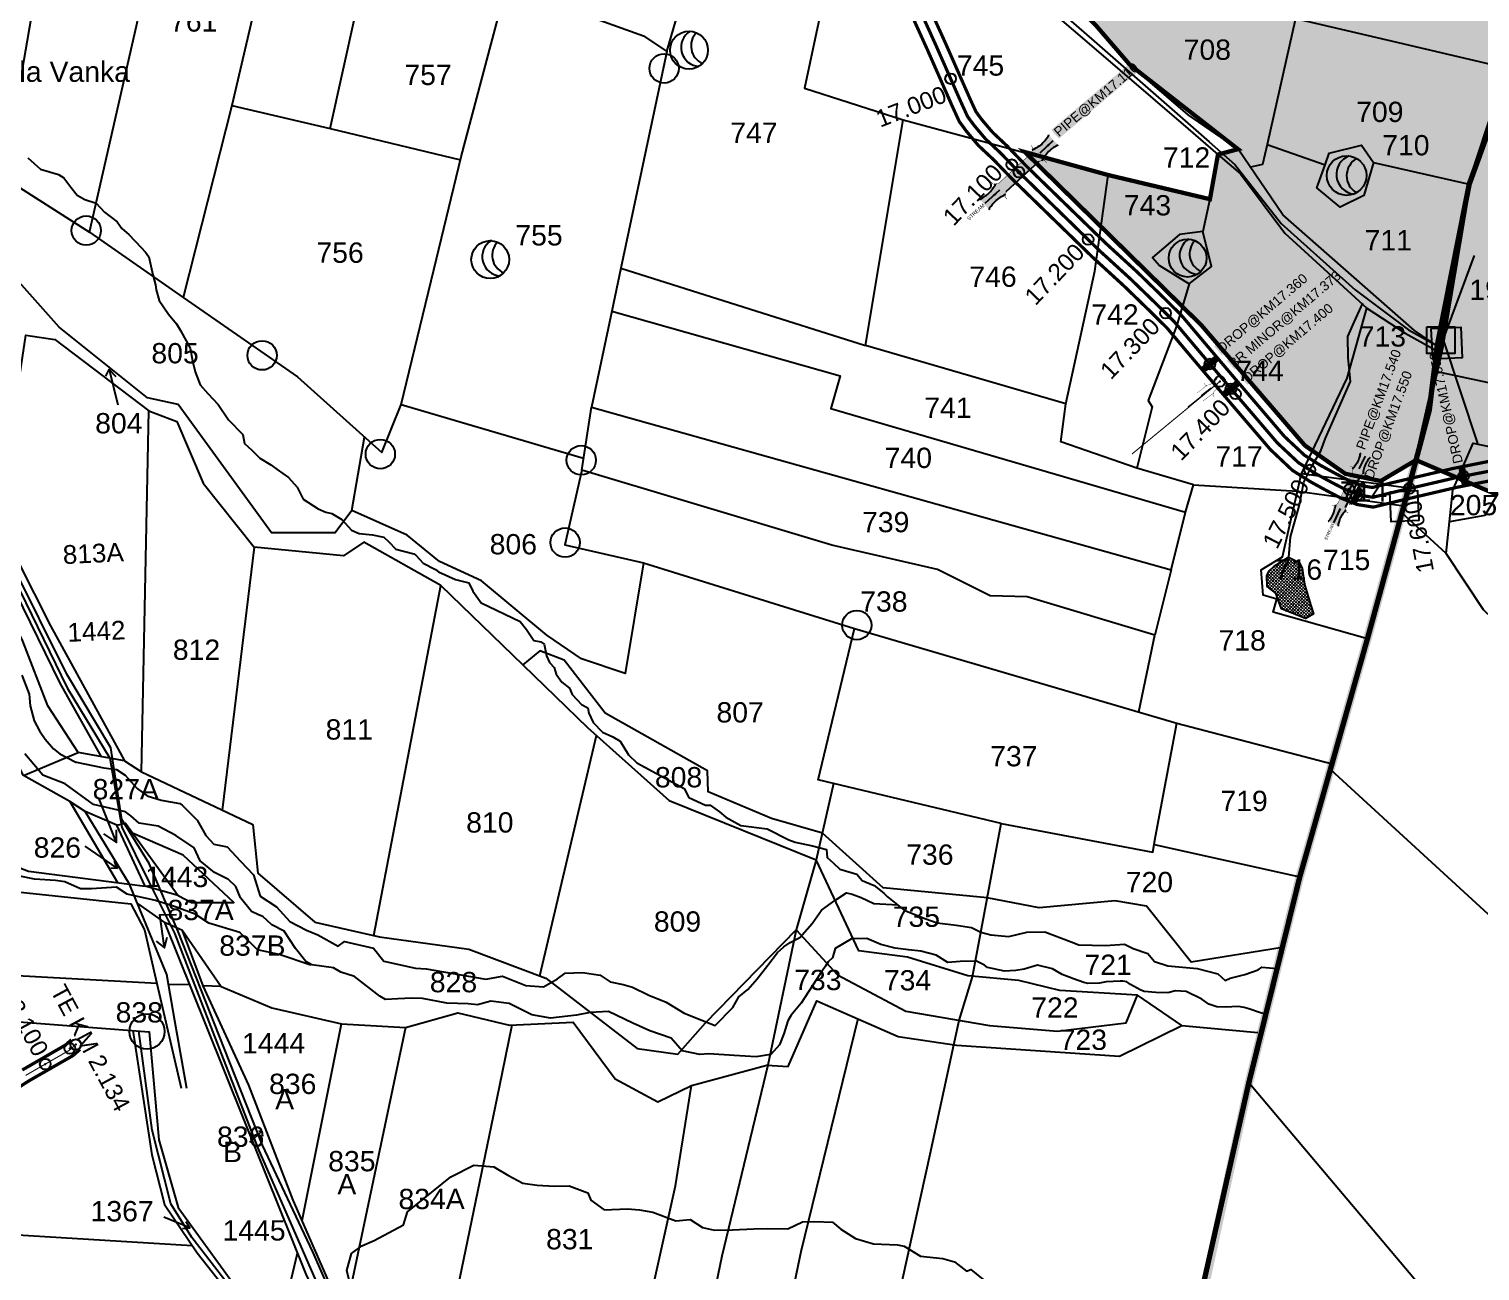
# Model space of a CAD drawing. Header units: inches. Extents: x 194782 to 246112, y 1600383 to 1614216.
# Drawn here: x 198601 to 199958, y 1606574 to 1607736 of the extents above; entities that cross this region are included whole.
import ezdxf
from ezdxf.enums import TextEntityAlignment as Align

# ---------------------------------------------------------------- set-up
doc = ezdxf.new("R2010")
doc.units = ezdxf.units.IN
doc.header["$LTSCALE"] = 15
doc.header["$MEASUREMENT"] = 0
doc.header["$PDMODE"] = 32
doc.header["$PDSIZE"] = 10
doc.linetypes.add('ACAD_ISO02W100', pattern=[15, 12, -3])
doc.linetypes.add('HIDDEN2', pattern=[0.1875, 0.125, -0.0625])
for name, color, linetype in [('BOUNDRY STONES', 240, 'Continuous'), ('CANAL1', 7, 'Continuous'), ('CSMark', 72, 'Continuous'), ('PLOTS', 7, 'Continuous'), ('PLOTS NO', 7, 'Continuous'), ('ROADS', 1, 'Continuous'), ('STREAMS', 4, 'Continuous'), ('STRUCTURE', 5, 'Continuous'), ('text2', 7, 'Continuous'), ('VILLAGE BOUNDAY', 5, 'Continuous'), ('wells', 7, 'Continuous'), ('WUA-9', 3, 'Continuous')]:
    doc.layers.add(name, color=color, linetype=linetype)
doc.styles.get("Standard").update_dxf_attribs({"font": 'arial.ttf'})
doc.dimstyles.get("Standard").update_dxf_attribs({"dimtxt": 0.18, "dimasz": 0.18, "dimexe": 0.18, "dimexo": 0.0625, "dimgap": 0.09, "dimtad": 0, "dimtih": 1, "dimtoh": 1, "dimdec": 4, "dimzin": 0, "dimdsep": 46, "dimtxsty": 'Standard', "dimcen": 0.09, "dimadec": 0, "dimazin": 0, "dimtfac": 1, "dimtdec": 4, "dimtofl": 0, "dimtmove": 0, "dimatfit": 3, "dimfxl": 1, "dimtolj": 1, "dimtzin": 0, "dimarcsym": 0})

# ---------------------------------------------------------------- blocks, each defined once
blk = doc.blocks.new('DROP')
h = blk.add_hatch()
h.set_pattern_fill('ANSI31', color=1, scale=10, angle=45)
h.set_pattern_definition([(90, (-324.4107, -25.7687), (-1.25, 0), [])])
h.paths.add_polyline_path([(-9.9, -4.3), (-13.8, 4.1), (13.8, 4.1), (10.2, -4.3)])
at = {"layer": 'STRUCTURE', "color": 5, "const_width": 0.49}
blk.add_lwpolyline([(-9.9, -4.3), (-13.8, 4.1), (13.8, 4.1), (10.2, -4.3), (-9.9, -4.3)], dxfattribs=at)
at = {"layer": 'STRUCTURE', "color": 5}
blk.add_circle((0, 0), 1.33, dxfattribs=at)
blk = doc.blocks.new('SP')
at = {"layer": 'STRUCTURE'}
h = blk.add_hatch(dxfattribs=at)
h.set_pattern_fill('DASH', color=256, scale=8, style=0)
edge = h.paths.add_edge_path()
edge.add_spline(control_points=[(769825.7, 1706742.1), (769825.3, 1706741.8), (769823.8, 1706740.8), (769820.9, 1706740.3), (769817, 1706739.7), (769811.4, 1706738.9), (769804, 1706739.7), (769798.4, 1706741), (769795.6, 1706741.6)], knot_values=[0, 0, 0, 0, 1.613557, 5.24513, 8.624976, 13.470124, 22.190216, 30.746377, 30.746377, 30.746377, 30.746377], degree=3, periodic=0)
edge.add_line((769795.6, 1706741.6), (769792.6, 1706739.6))
edge.add_line((769792.6, 1706739.6), (769732.6, 1706739.6))
edge.add_line((769732.6, 1706739.6), (769729.6, 1706741.6))
edge.add_spline(control_points=[(769729.6, 1706741.6), (769726.9, 1706740.9), (769721.3, 1706739.5), (769713.9, 1706738.5), (769708.3, 1706739.1), (769704.4, 1706739.6), (769701.5, 1706740), (769700, 1706741), (769699.5, 1706741.3)], knot_values=[0, 0, 0, 0, 8.556161, 17.276253, 22.121402, 25.501247, 29.13282, 30.746377, 30.746377, 30.746377, 30.746377], degree=3, periodic=0)
edge.add_line((769699.5, 1706741.3), (769699.5, 1706722.1))
edge.add_spline(control_points=[(769699.5, 1706722.1), (769700, 1706722.4), (769701.4, 1706723.4), (769704.3, 1706724), (769708.2, 1706724.5), (769713.8, 1706725.3), (769721.2, 1706724.5), (769726.8, 1706723.3), (769729.6, 1706722.6)], knot_values=[0, 0, 0, 0, 1.613557, 5.24513, 8.624976, 13.470124, 22.190216, 30.746377, 30.746377, 30.746377, 30.746377], degree=3, periodic=0)
edge.add_line((769729.6, 1706722.6), (769732.6, 1706724.6))
edge.add_line((769732.6, 1706724.6), (769792.6, 1706724.6))
edge.add_line((769792.6, 1706724.6), (769795.6, 1706722.6))
edge.add_spline(control_points=[(769795.6, 1706722.6), (769798.4, 1706723.3), (769803.9, 1706724.8), (769811.3, 1706725.8), (769817, 1706725.1), (769820.9, 1706724.7), (769823.8, 1706724.2), (769825.2, 1706723.3), (769825.7, 1706723)], knot_values=[0, 0, 0, 0, 8.556161, 17.276253, 22.121402, 25.501247, 29.13282, 30.746377, 30.746377, 30.746377, 30.746377], degree=3, periodic=0)
edge.add_line((769825.7, 1706723), (769825.7, 1706742.1))
h.paths.add_polyline_path([(769764.2, 1706732.1, -1), (769761.1, 1706732.1, -1)], flags=0)
h.paths.add_polyline_path([(769761.1, 1706732.1, 1), (769764.2, 1706732.1, 1)], flags=16)
at = {"layer": 'STRUCTURE', "const_width": 0.628}
for points in [[(769726.6, 1706747.6), (769726.6, 1706743.6), (769732.6, 1706739.6), (769792.6, 1706739.6), (769798.6, 1706743.6), (769798.6, 1706747.6)], [(769726.6, 1706716.6), (769726.6, 1706720.6), (769732.6, 1706724.6), (769792.6, 1706724.6), (769798.6, 1706720.6), (769798.6, 1706716.6)]]:
    blk.add_lwpolyline(points, dxfattribs=at)
at = {"layer": 'STRUCTURE', "color": 3}
blk.add_lwpolyline([(769732.6, 1706724.6), (769792.6, 1706724.6)], dxfattribs=at)
blk.add_lwpolyline([(769732.6, 1706724.6), (769792.6, 1706724.6)], dxfattribs=at)
at = {"layer": 'STRUCTURE', "color": 0}
blk.add_circle((769762.6, 1706732.1), 1.55, dxfattribs=at)
at = {"layer": 'STRUCTURE'}
for points in [[(769699.5, 1706741.3), (769700.9, 1706740.5), (769704.4, 1706739.6), (769707.8, 1706739.2), (769712.6, 1706738.8), (769721.3, 1706739.7), (769729.6, 1706741.6)], [(769825.7, 1706742.1), (769824.3, 1706741.3), (769820.8, 1706740.3), (769817.5, 1706739.8), (769812.7, 1706739.2), (769804, 1706739.9), (769795.6, 1706741.6)], [(769699.5, 1706722.1), (769700.9, 1706723), (769704.4, 1706724), (769707.7, 1706724.5), (769712.5, 1706725), (769721.2, 1706724.4), (769729.6, 1706722.6)], [(769825.7, 1706723), (769824.3, 1706723.8), (769820.8, 1706724.7), (769817.4, 1706725.1), (769812.6, 1706725.5), (769803.9, 1706724.6), (769795.6, 1706722.6)]]:
    blk.add_spline(points, degree=3, dxfattribs=at)
at = {"layer": 'STRUCTURE', "color": 0}
blk.add_text('STREAM', height=5, dxfattribs=at).set_placement((769684.3, 1706732.1), align=Align.MIDDLE_CENTER)
for points in [[(769727.4, 1706732.1), (769700.8, 1706732.1)], [(769824.4, 1706732.1), (769800.5, 1706732.1)]]:
    blk.add_leader(points, dimstyle='Standard', override={"dimasz": 10, "dimgap": 0.09, "dimtad": 0}, dxfattribs=at)
blk = doc.blocks.new('OT')
at = {"layer": 'STRUCTURE', "color": 190}
for points, const_width in [([(769751.4, 1706595.8), (769729.4, 1706595.8)], 0.5), ([(769775.2, 1706601.8), (769775.2, 1706597.8), (769769.2, 1706593.8), (769761.8, 1706593.8), (769754.4, 1706593.8), (769748.4, 1706597.8), (769748.4, 1706601.8)], 0.5), ([(769761.8, 1706593.8), (769761.8, 1706581)], 2.5), ([(769751.4, 1706579), (769729.4, 1706579)], 0.5), ([(769748.4, 1706573), (769748.4, 1706577), (769754.4, 1706581), (769761.8, 1706581), (769761.8, 1706581), (769761.8, 1706581), (769769.2, 1706581), (769775.2, 1706577), (769775.2, 1706573)], 0.5)]:
    blk.add_lwpolyline(points, dxfattribs=dict(at, const_width=const_width))
at = {"layer": 'STRUCTURE', "color": 0}
blk.add_circle((769761.8, 1706587.4), 1.87, dxfattribs=at)
blk.add_leader([(769732.6, 1706587.4), (769753.8, 1706587.4)], dimstyle='Standard', override={"dimasz": 10, "dimgap": 0.09, "dimtad": 0}, dxfattribs=at)

msp = doc.modelspace()

# ---------------------------------------------------------------- hatches: boundary and pattern name
at = {"layer": 'PLOTS NO', "true_color": 0x105689}
h = msp.add_hatch(color=146, dxfattribs=at)
h.dxf.hatch_style = 1
h.paths.add_polyline_path([(199519.4, 1607808.8), (199559.2, 1607954.8), (199563, 1607966.6), (199549.2, 1608000.8), (199518.4, 1608065), (199491.7, 1608116), (199459.2, 1608167.8), (199386.2, 1608290.1), (199335.6, 1608382.6), (199329.7, 1608393.5), (199254.4, 1608552.3), (199205.9, 1608655.5), (199202.4, 1608663), (199108, 1608784.4), (199094.4, 1608801.9), (199031.7, 1608909.1), (199045.3, 1608905.7), (199084.7, 1609162.2), (199161.5, 1609155.1), (199266.9, 1609167.5), (199336.3, 1609171.7), (199385.9, 1609170), (199387.4, 1609203.8), (199421.9, 1609200.3), (199451.6, 1609194.7), (199454.1, 1609203.7), (199516.2, 1609186.8), (199591, 1609170.9), (199754.7, 1609127.2), (199725.2, 1608803.2), (199865.2, 1608790.2), (199857.8, 1608746.3), (200188.9, 1608705.7), (200167.1, 1608569.4), (200138.2, 1608392.3), (200122.1, 1608279.9), (200100.7, 1608146.6), (200075, 1607996.2), (200016.7, 1607801.5), (199984.1, 1607699.1), (199948.3, 1607590.7), (199922.4, 1607437.1), (199898.5, 1607332.5), (199865.4, 1607312.9), (199832.4, 1607319.7), (199794.5, 1607346.2), (199697.4, 1607459), (199532.6, 1607620.7), (199610.5, 1607599.2), (199705.7, 1607576.6), (199713.2, 1607618.4), (199732, 1607623.4), (199630.7, 1607702.4), (199599, 1607739.2), (199591.4, 1607746.9), (199552.1, 1607786.9)])
at = {"layer": 'PLOTS NO', "true_color": 0xc7c8ca}
h = msp.add_hatch(color=9, dxfattribs=at)
h.dxf.hatch_style = 1
h.paths.add_polyline_path([(200808.3, 1607146.7), (200719.5, 1607134.4), (200700.3, 1607149.8), (200678, 1607137.8), (200647.3, 1607135.4), (200599.9, 1607131.8), (200585.5, 1607134.1), (200547.8, 1607140.9), (200497.6, 1607155.1), (200398.2, 1607183.3), (200347.5, 1607197.7), (200349.2, 1607207.1), (200280.2, 1607218.3), (200289.3, 1607260.5), (199974.3, 1607300.1), (199898.5, 1607332.5), (199922.4, 1607437.1), (199948.3, 1607590.7), (199984.1, 1607699.1), (200075, 1607996.2), (200090, 1608074.8), (200122.1, 1608279.9), (200277.1, 1608234.9), (200401.6, 1608216.5), (200392.3, 1608129), (200503, 1608124.6), (200473.1, 1607919), (200563.5, 1607908.1), (200577.1, 1607957.6), (200863.3, 1607907.1), (200854.5, 1607802.6), (200862.2, 1607796.7), (201107.8, 1607787), (201125.2, 1608013.9), (201142.2, 1608069.4), (201181.2, 1608045), (201213.4, 1608019.8), (201234.2, 1608018.9), (201252.5, 1608030.2), (201277.7, 1608034.6), (201314.2, 1608038.9), (201353.3, 1608051.9), (201383.6, 1608061.4), (201380.4, 1607970.4), (201402.4, 1607834.8), (201460.5, 1607626.4), (201496.1, 1607516.1), (201536.9, 1607452), (201472.2, 1607355.7), (201234, 1607406.7), (201239.3, 1607491.1), (201242.9, 1607536.1), (201218.7, 1607533.2), (201191.2, 1607520.3), (201107.8, 1607515.5), (200998.4, 1607523.8), (200823.5, 1607517.9), (200816.5, 1607517.8), (200825.8, 1607314.5)])
at = {"layer": 'wells'}
h = msp.add_hatch(dxfattribs=at)
h.set_pattern_fill('DASH', color=4, scale=11.805297, angle=2.6274)
h.set_pattern_definition([(2.627391, (171782.2377, 1603554.0763), (1.40646568, 1.541756024), [1.47566212, -1.47566212])])
h.paths.add_polyline_path([(199779.1, 1607241.7), (199789.2, 1607236.8), (199792.1, 1607231.5), (199793.7, 1607220.2), (199794.5, 1607215.1), (199800.1, 1607196.6), (199802.5, 1607188.7), (199795.1, 1607184.4), (199779.4, 1607190.6), (199772.6, 1607193.3), (199767.3, 1607208.1), (199759.1, 1607214.3), (199758.9, 1607224.3), (199761.1, 1607229), (199765.7, 1607233.2)])

# ---------------------------------------------------------------- linework, layer by layer
at = {"layer": 'BOUNDRY STONES', "color": 1}
for points in [[(199924, 1607445.1), (199953.3, 1607523.8)], [(199924, 1607445.1), (199956, 1607347.9)]]:
    msp.add_lwpolyline(points, dxfattribs=at)
for points in [[(199908.7, 1607457.3), (199934.8, 1607457.2), (199934.8, 1607432.3), (199908.7, 1607432.3)], [(199912.8, 1607455.6), (199940.3, 1607456.9), (199941.6, 1607428.3), (199914.1, 1607427)], [(199873.9, 1607302.7), (199899.8, 1607303.9), (199901.1, 1607276), (199875.2, 1607274.8)]]:
    msp.add_lwpolyline(points, close=True, dxfattribs=at)
for centre, radius in [((199195, 1607699), 13.7), ((198654.3, 1607547.2), 13.7), ((198818.9, 1607430.5), 13.7), ((199117.5, 1607332.4), 13.7), ((199102.4, 1607255.3), 13.7), ((199375.3, 1607178.1), 13.7), ((198711.2, 1606797.9), 16.5)]:
    msp.add_circle(centre, radius, dxfattribs=at)
at = {"layer": 'CANAL1', "color": 200, "const_width": 3}
for points in [[(199388.2, 1607833.6), (199441.5, 1607716.1), (199464.3, 1607664.3), (199471.2, 1607649.2), (199478, 1607640), (199489.1, 1607626.8), (199503.2, 1607613.6), (199521, 1607595.1), (199595.8, 1607522.4), (199625.4, 1607495.3), (199649, 1607472.4), (199665.6, 1607456), (199687.7, 1607429.7), (199716.4, 1607395.9), (199762.3, 1607342.3), (199783, 1607322.8), (199800, 1607312.1), (199814.9, 1607303.9), (199828.3, 1607296.9), (199843.1, 1607291), (199858.5, 1607288.5), (199882.7, 1607294.4), (199936.6, 1607307), (200032, 1607325.8)], [(199404.7, 1607840.9), (199457.9, 1607723.4), (199480.7, 1607671.7), (199486.8, 1607658.4), (199492.1, 1607651.2), (199502.2, 1607639.3), (199515.9, 1607626.4), (199533.7, 1607607.8), (199608.1, 1607535.5), (199637.7, 1607508.4), (199661.6, 1607485.2), (199678.8, 1607468.2), (199701.5, 1607441.3), (199730.1, 1607407.6), (199775.3, 1607354.7), (199794.1, 1607337.1), (199809.1, 1607327.6), (199823.4, 1607319.8), (199835.9, 1607313.3), (199848, 1607308.4), (199857.7, 1607306.9), (199878.6, 1607311.9), (199932.8, 1607324.6), (200028.5, 1607343.5)], [(198594.5, 1606761.9), (198634.9, 1606785.2), (198640.5, 1606790.1)], [(198545.9, 1606716.7), (198600.7, 1606751.7), (198642, 1606775.4), (198648.5, 1606781.1)]]:
    msp.add_lwpolyline(points, dxfattribs=at)
at = {"layer": 'CANAL1', "color": 3, "linetype": 'HIDDEN2', "ltscale": 4, "true_color": 0x00ff00, "const_width": 3}
msp.add_lwpolyline([(199396.5, 1607837.3), (199449.7, 1607719.7), (199472.5, 1607668), (199479, 1607653.8), (199485.1, 1607645.6), (199495.7, 1607633), (199509.6, 1607620), (199527.4, 1607601.5), (199601.9, 1607528.9), (199631.6, 1607501.8), (199655.3, 1607478.8), (199672.2, 1607462.1), (199694.6, 1607435.5), (199717.6, 1607408.4), (199723.2, 1607401.8), (199768.8, 1607348.5), (199788.6, 1607330), (199804.5, 1607319.9), (199819.1, 1607311.9), (199832.1, 1607305.1), (199845.6, 1607299.7), (199858.1, 1607297.7), (199880.7, 1607303.2), (199934.7, 1607315.8), (200030.3, 1607334.6)], dxfattribs=at)
at = {"layer": 'CANAL1', "color": 1, "linetype": 'HIDDEN2', "ltscale": 4, "const_width": 1, "elevation": 19}
msp.add_lwpolyline([(199715, 1607406), (199632.8, 1607338.2)], dxfattribs=at)
at = {"layer": 'CANAL1', "color": 1, "ltscale": 4, "const_width": 1, "elevation": 19}
msp.add_lwpolyline([(199715, 1607406), (199685.1, 1607382.2)], dxfattribs=at)
at = {"layer": 'CANAL1', "color": 1, "linetype": 'HIDDEN2', "ltscale": 4, "const_width": 1}
msp.add_lwpolyline([(198597.6, 1606756.8), (198638.5, 1606780.3), (198644.5, 1606785.6)], dxfattribs=at)
at = {"layer": 'PLOTS'}
for points in [[(198125.6, 1608592.3), (198189.9, 1608555.1), (198314, 1608491.6), (198435.1, 1608429.7), (198561.7, 1608380.4), (198669.2, 1608331.8), (198729.5, 1608304.5), (198843.6, 1608229.8), (198903.3, 1608190.7), (198982.1, 1608139.1), (199086.5, 1608070.8), (199198.1, 1607992.9), (199270, 1607942.8), (199366.8, 1607885.3), (199453.3, 1607827.9), (199524.5, 1607780.7), (199590.6, 1607723.8), (199685.3, 1607642.4), (199713.2, 1607618.4), (199734.4, 1607600.2), (199775.7, 1607544.7), (199852.4, 1607474.5), (199888.5, 1607451.1), (199921.5, 1607432.8)], [(199918.5, 1607439.2), (199897.2, 1607453.6), (199774, 1607562.1), (199732, 1607623.4), (199685.2, 1607655.4), (199625.3, 1607707), (199599, 1607739.2), (199552.1, 1607786.9), (199519.4, 1607808.8), (199362.8, 1607913.6), (199267, 1607973.4), (199197.6, 1608021.5), (199116.8, 1608079.5), (198981.1, 1608177.8), (198903.6, 1608231.2), (198796.8, 1608296.2), (198676.2, 1608370), (198477.2, 1608440.4)], [(197954.3, 1607688.7), (198006.9, 1607677.3), (198074.8, 1607662.6), (198155.7, 1607694.8), (198178.7, 1607705.6), (198301.8, 1607739.3), (198308.9, 1607742.6), (198385.7, 1607702.4), (198477.4, 1607654.5), (198577.1, 1607596.8), (198657.3, 1607545.8), (198745.1, 1607484.7), (198851.9, 1607410.4), (198930.9, 1607339.6), (198949, 1607384.5), (198982, 1607520.8), (199005.1, 1607616.1), (199043.9, 1607761.9), (198917.9, 1607802.2), (198985.6, 1608118.1), (198982.1, 1608139.1)], [(198657.3, 1607545.8), (198717.4, 1607809.1), (198757.1, 1607966), (198714.1, 1607994), (198715.4, 1608004.6), (198656.2, 1608031.5)], [(199043.9, 1607761.9), (199110.5, 1607752.9), (199175.8, 1607729.4), (199197.6, 1607714.9), (199261.4, 1607934.1), (199191.1, 1607984.5), (199198.1, 1607992.9)], [(199750.2, 1607952.3), (199750.5, 1607929.1), (199793.6, 1607914.8), (199753.3, 1607768.4), (199749.9, 1607756.1), (199785.8, 1607745.8), (199871.3, 1607725.8), (199984.1, 1607699.1)], [(198852.1, 1607927.4), (198790.6, 1607664.3), (198882.6, 1607642.8), (199004.4, 1607613.3)], [(199367.4, 1607872.7), (199356.3, 1607820.8), (199336.4, 1607727.2), (199326.5, 1607680.6), (199418.6, 1607651), (199610.5, 1607599.2), (199705.7, 1607576.6), (199713.2, 1607618.4)], [(198882.6, 1607642.8), (198917.9, 1607802.2)], [(198350.5, 1607772.2), (198386.7, 1607697.6), (198427.2, 1607614.3), (198477.9, 1607499.8), (198509, 1607419.4), (198551.1, 1607323.5), (198575.2, 1607268.3), (198620.9, 1607177.4), (198686.1, 1607058.5), (198690.2, 1607051), (198646.9, 1607059)], [(198577.1, 1607596.8), (198607.6, 1607772.9)], [(199785.8, 1607745.8), (199759.2, 1607627.8), (199754.9, 1607609), (199743.6, 1607606.5)], [(199197.6, 1607714.9), (199154.6, 1607512), (199383.3, 1607439.6)], [(198902.9, 1607285.4), (198887.1, 1607264.3), (198827.7, 1607264.3), (198740.2, 1607384.6), (198711.8, 1607390.8), (198629.1, 1607456.8), (198551.8, 1607543.5), (198514.2, 1607567.4), (198500.5, 1607605.8), (198502, 1607640.3), (198482.3, 1607681.6)], [(198790.6, 1607664.3), (198745.1, 1607484.7)], [(199570.9, 1607385.1), (199383.3, 1607439.6), (199418.6, 1607651)], [(199759.2, 1607627.8), (199813.4, 1607608.9), (199817.2, 1607619.7), (199847.4, 1607627.1), (199858.6, 1607611), (199849.8, 1607580.1), (199827.4, 1607569.2), (199805.7, 1607587.1), (199813.4, 1607608.9)], [(199858.6, 1607611), (199948.3, 1607590.7)], [(199705.7, 1607576.6), (199699, 1607546.5), (199677.3, 1607543.6), (199651.9, 1607522.2), (199658.4, 1607514.5), (199686.2, 1607497.5), (199674.4, 1607457.7), (199647.9, 1607388.1), (199651.6, 1607382.2), (199637.3, 1607325.1), (199566.1, 1607349.6), (199570.9, 1607385.1), (199598, 1607509.2), (199610.5, 1607599.2)], [(199686.2, 1607497.5), (199707.3, 1607513.5), (199699, 1607546.5)], [(199154.6, 1607512), (199146, 1607471.7), (199359.6, 1607411.4), (199350.9, 1607380.9), (199682.9, 1607283.9), (199690.3, 1607309.2), (199637.3, 1607325.1)], [(199146, 1607471.7), (199127, 1607381.9), (199669.4, 1607229.9), (199682.9, 1607283.9)], [(199853, 1607165.2), (199764.8, 1607190.1), (199768.3, 1607202.5), (199755.6, 1607206.1), (199753.7, 1607229.9), (199773.7, 1607242.1), (199787.6, 1607303.5), (199791.1, 1607319.1), (199834.1, 1607409), (199852.4, 1607474.5)], [(198571.5, 1607276.7), (198597.7, 1607449.5), (198624.8, 1607445.4), (198712.9, 1607378.7)], [(198949, 1607384.5), (199119.6, 1607334.2)], [(198595.7, 1607037.3), (198646.9, 1607059), (198618.4, 1607102.6), (198594.9, 1607163.2), (198567.7, 1607220.4), (198574.8, 1607231.4), (198540, 1607310.6), (198518.7, 1607359.2), (198514.2, 1607368.1), (198499.3, 1607374.1)], [(198706, 1607040.8), (198712.9, 1607378.7), (198739, 1607368.7), (198763.6, 1607310.8), (198811.5, 1607251.1)], [(199669.4, 1607229.9), (199654.2, 1607168.7), (199534.8, 1607204.5), (199500.2, 1607205.6), (199450.8, 1607230.1), (199351.9, 1607252.8), (199216.9, 1607293.4), (199117.9, 1607323.2), (199127, 1607381.9)], [(199175.8, 1607236.5), (199158.6, 1607132.9), (199117.6, 1607146.5), (199085.3, 1607168.7), (199024.3, 1607219.4), (198985, 1607237.7), (198954.6, 1607262.4), (198902.9, 1607285.4), (198914.8, 1607354)], [(199117.9, 1607323.2), (199102, 1607253.2), (199175.8, 1607236.5), (199373, 1607174.8), (199674.8, 1607086.5)], [(199791.5, 1607319.9), (199891.6, 1607306.4)], [(199690.3, 1607309.2), (199787.6, 1607303.5), (199887.1, 1607289.6)], [(198986, 1607215.3), (198914, 1607255.7), (198895.1, 1607242.9), (198811.5, 1607251.1), (198781.4, 1607005.1)], [(196732.1, 1607224), (197074.8, 1607172.3), (197017, 1607059.9), (197369.3, 1606989.3), (197626.5, 1606880.8), (197730.8, 1606836), (197816.6, 1606807.8), (197870.8, 1606793.5), (198015.5, 1606765.3), (198020.4, 1606796.4), (198096.8, 1606795.7), (198107.8, 1606845.5), (198356, 1606824.9), (198713.3, 1606797.5), (198722.2, 1606696.5), (198740.3, 1606633.3), (198805.6, 1606543.4), (198865.2, 1606472.6), (198907.7, 1606329.3), (199143.8, 1606289.3), (199220.6, 1606276.3), (199217.6, 1606258.4), (199614.6, 1606162.2)], [(198668.6, 1607055), (198629.9, 1607123.7), (198588.6, 1607208.7), (198574.8, 1607231.4)], [(198923.3, 1606887.8), (198986, 1607215.3), (199062.8, 1607141)], [(199353.6, 1607029.9), (199339.2, 1607033.4), (199373, 1607174.8)], [(199639.1, 1607097), (199654.2, 1607168.7)], [(199773.4, 1606876.6), (199688, 1606862.7), (199646.4, 1606915), (199617, 1606920.1), (199545.9, 1606913.7), (199497.3, 1606922.8), (199400, 1606932.2), (199343.1, 1606983.6), (199295.5, 1606997.3), (199236.2, 1607022.1), (199235.6, 1607041.8), (199139.9, 1607095.6), (199101.6, 1607145.4), (199078.8, 1607154.1), (199062.8, 1607141), (199123.3, 1607082.4), (199199.8, 1607014), (199337.4, 1606958.6)], [(199510.3, 1606992.4), (199652.2, 1606965.8), (199654.9, 1606980.2), (199674.8, 1607086.5), (199819.9, 1607048.4)], [(199078.7, 1606849.9), (199131.7, 1607074.8)], [(198639.1, 1607013), (198595.7, 1607037.3), (198579.1, 1607069.9)], [(198279.1, 1607050.3), (198346, 1607008.7), (198413.6, 1607019.9), (198528, 1606975.8), (198600.3, 1606947.8), (198694.9, 1606935.7), (198653.2, 1607003.7), (198639.1, 1607013), (198683.5, 1606937.2)], [(198690.2, 1607051), (198706, 1607040.8), (198810.2, 1606991.5), (198815, 1606946.1), (198868.1, 1606900.3), (198928.8, 1606886.5), (199012.2, 1606875), (199084.3, 1606847.8), (199169.9, 1606782.1), (199207.7, 1606776.8), (199233.8, 1606805.9), (199318.5, 1606892.9)], [(199348.4, 1606222.2), (199355.1, 1606279.4), (199356.1, 1606288.4), (199387.3, 1606416.6), (199408.6, 1606504), (199413.8, 1606545.9), (199443.8, 1606683.2), (199466.1, 1606785.4), (199471.1, 1606808.3), (199483.5, 1606848.9), (199497.2, 1606922.2), (199510.3, 1606992.4), (199353.6, 1607029.9), (199337.4, 1606958.6)], [(198694.9, 1606935.7), (198709.6, 1606933.9), (198683.1, 1606990.9), (198653.2, 1607003.7)], [(198683.1, 1606990.9), (198691, 1606992.8), (198740.4, 1606925.1), (198709.6, 1606933.9)], [(198740.4, 1606925.1), (198752.9, 1606918.5), (198792.4, 1606918.6), (198745.1, 1606962.8), (198697.7, 1606983.6)], [(198501.9, 1606960.1), (198592.7, 1606928.1), (198696, 1606917.2), (198708.8, 1606892.9), (198720.3, 1606842.8), (198532.6, 1606853.2), (198155.6, 1606875.1), (198157.6, 1606909.9), (198173.8, 1606973.5)], [(199653.6, 1606973), (199789.8, 1606942.7)], [(199679.5, 1606803.5), (199637.9, 1606831.9), (199565.1, 1606836.2), (199526.8, 1606845.7), (199479.2, 1606850.1), (199422.8, 1606867.3), (199377.1, 1606873.4), (199337.4, 1606958.6), (199318.5, 1606892.9), (199357.2, 1606850.9), (199421.2, 1606816.9), (199499.6, 1606803.4), (199563.2, 1606798.2), (199627.4, 1606806), (199637.9, 1606831.9)], [(198748.5, 1606744.7), (198737.3, 1606808), (198729.7, 1606851.1), (198694.9, 1606935.7)], [(198702.3, 1606917.7), (198727.6, 1606899.8), (198766.6, 1606802.8), (198801.5, 1606716), (198834.2, 1606634.6), (198859.9, 1606570.7), (198896.1, 1606497.6), (198906.3, 1606476.9), (198864.7, 1606478.7)], [(198988.5, 1606315.6), (198960.7, 1606396.1), (198925.6, 1606475.4), (198887.7, 1606549.5), (198847.9, 1606640), (198806.4, 1606747.7), (198763.8, 1606840.5), (198744.3, 1606892.4), (198727.6, 1606899.8)], [(198744.3, 1606892.4), (198780.6, 1606840.1), (198763.8, 1606840.5)], [(199318.5, 1606892.9), (199291.9, 1606766.5), (199248.9, 1606587.6), (199211.8, 1606408.2), (199180.8, 1606270.9)], [(198720.3, 1606842.8), (198743.3, 1606745)], [(198731.3, 1606842.2), (198750.9, 1606842)], [(198780.6, 1606840.1), (198827.9, 1606819.9), (198893.1, 1606805.1), (198952.9, 1606801.5), (199001.9, 1606815.4), (199050.4, 1606803.9), (199109.8, 1606806.6), (199149.2, 1606753.7), (199189, 1606732.2), (199220.5, 1606747.3), (199291.2, 1606766.3), (199311, 1606765.1), (199337.9, 1606826.6), (199376.4, 1606809.8), (199414.1, 1606793.3), (199468.5, 1606785.1), (199621.1, 1606774.7), (199679.5, 1606803.5), (199750.5, 1606797)], [(198856.3, 1606621), (198893.1, 1606805.1)], [(198952.9, 1606801.5), (198896.4, 1606532.6)], [(198925.6, 1606475.4), (198983.5, 1606468.8), (199040.9, 1606746.2), (199052.9, 1606804)], [(199376.4, 1606809.8), (199322.9, 1606591.7), (199282.7, 1606398.6), (199255.2, 1606272.9), (199203.6, 1606265.8)], [(198698, 1606798.7), (198715.6, 1606682.6), (198727.5, 1606635.9), (198758.1, 1606590.8), (198830.5, 1606499.2), (198855.6, 1606469.4), (198882.3, 1606367), (198920.4, 1606260.3), (198919.9, 1606256.2), (198887.3, 1606253), (198829.8, 1606247.2), (198741.2, 1606235.3), (198665.6, 1606229.5), (198557.6, 1606232), (198462.2, 1606234.1), (198344.9, 1606233), (198305.5, 1606235.8)], [(199157.9, 1606438.7), (199205.6, 1606653.4), (199220.5, 1606747.3)], [(198469.1, 1606553.9), (198336.4, 1606569.3), (198339.6, 1606622.8), (198753.3, 1606597.8)], [(198834.8, 1606518.3), (198851.9, 1606590.6)]]:
    msp.add_lwpolyline(points, dxfattribs=at)
at = {"layer": 'PLOTS', "color": 0}
for points in [[(199918.1, 1607415.4), (199983.7, 1607401.3), (199993.7, 1607418.5), (199980.5, 1607431.1), (199985.2, 1607444.2), (199997.4, 1607449.1), (199999.8, 1607465.4)], [(199926.7, 1607245.1), (199933, 1607304.3), (199952.1, 1607348.2), (199967, 1607345.2), (199974.3, 1607300.1), (199962.9, 1607280.8), (199929.8, 1607274.7)], [(200006.5, 1606870.5), (200009.9, 1606919.9), (200033.6, 1606922), (200030.4, 1607009.6), (200019.4, 1607084.9), (200014, 1607092.3), (200018.1, 1607138.2), (199961.6, 1607192.5), (199926.7, 1607245.1), (199885.3, 1607283.1)], [(199818.4, 1607043.1), (200018.8, 1606859.3), (200035.2, 1606855.1), (200033.6, 1606922)], [(199742.1, 1606750.1), (200004.9, 1606438.7), (200019.1, 1606438.8), (200056.2, 1606523.1), (200061.7, 1606588.3)]]:
    msp.add_lwpolyline(points, dxfattribs=at)
at = {"layer": 'PLOTS NO'}
for points in [[(198672.7, 1607411.1), (198675.9, 1607417.2), (198682.1, 1607410.7)], [(198675.9, 1607417.2), (198683.8, 1607384.1)], [(198682.8, 1606974.7), (198666.1, 1607016.2)], [(198670.6, 1606982.8), (198682.8, 1606974.7), (198682.8, 1606986.6)], [(198683.3, 1606950.8), (198653.4, 1606971.4)], [(198677.4, 1606951), (198683.3, 1606950.8), (198680.8, 1606957.2)], [(198727.7, 1606876.2), (198723.1, 1606907.2), (198738.8, 1606907.4)], [(198719.7, 1606882.4), (198727.7, 1606876.2), (198730, 1606886)], [(198807.4, 1606694.2), (198818.7, 1606704.5)], [(198815.9, 1606705), (198818.7, 1606704.5), (198819.3, 1606699.9)], [(198751.4, 1606614.1), (198726.8, 1606624.1)], [(198744.4, 1606613.7), (198751.4, 1606614.1), (198747.4, 1606619.9)]]:
    msp.add_lwpolyline(points, dxfattribs=at)
msp.add_circle((198929.5, 1607338.1), 13.7, dxfattribs=at)
at = {"layer": 'ROADS'}
for points in [[(198146.3, 1608587.4), (198182.3, 1608486), (198195.3, 1608344.4), (198218.4, 1608204.4), (198244.4, 1608046.2), (198262.8, 1607969.1), (198304.7, 1607847.8), (198332.7, 1607766.4), (198404.5, 1607624.7), (198478.6, 1607465.6), (198543, 1607318.8), (198575.7, 1607244.5), (198636.4, 1607119.4), (198676.3, 1607053.5)], [(198589, 1608372.3), (198673.6, 1608335.8), (198733.4, 1608304.9), (198817.1, 1608252.9), (198905.9, 1608195.8), (198988.7, 1608140.6), (199067.6, 1608087.9), (199129.3, 1608044.5), (199199.5, 1607995.1), (199272.7, 1607946.4), (199378.9, 1607882.2), (199477.4, 1607818.4), (199525.5, 1607787.2), (199594.9, 1607726.5), (199662.6, 1607667.3), (199704.9, 1607630.3), (199729.1, 1607609.1), (199772.3, 1607553.9), (199841.5, 1607491.8), (199891.6, 1607454.4), (199922.4, 1607437.1)], [(198982.2, 1606316.7), (198967.4, 1606360.9), (198918.4, 1606472.8), (198866.2, 1606591.8), (198819.2, 1606691.5), (198778.6, 1606794.1), (198740.5, 1606891.3), (198713.2, 1606955.2), (198687.7, 1606996.2), (198677.2, 1607063.4), (198636.2, 1607132.3), (198584.8, 1607235.9)], [(198676.3, 1607053.5), (198687.6, 1606989.1), (198713, 1606937.9), (198736.8, 1606889.8), (198772.7, 1606797.3), (198814.9, 1606688.7), (198859.5, 1606586.9), (198891.1, 1606514.6), (198927.9, 1606440.8), (198962.7, 1606354.4), (198976.2, 1606317.7)]]:
    msp.add_lwpolyline(points, dxfattribs=at)
at = {"layer": 'ROADS', "color": 1}
msp.add_lwpolyline([(199383.3, 1605124), (199343.1, 1605242.9), (199282.3, 1605404.3), (199243.8, 1605506.4), (199211.7, 1605591.8), (199138.3, 1605724.4), (199078.6, 1605842.9), (199049.3, 1605920), (199004, 1606057.7), (198963.3, 1606164.7), (198927.3, 1606259.2), (198889.7, 1606368), (198862.6, 1606471.9), (198799.9, 1606544.5), (198753.1, 1606605.3), (198733.4, 1606636.7), (198715.9, 1606705.7), (198703.6, 1606798.3)], dxfattribs=at)
at = {"layer": 'STREAMS'}
for points in [[(198599.8, 1607615.3), (198611.6, 1607604.8), (198628.4, 1607599.6), (198633.5, 1607596.5), (198640, 1607587.7), (198645.8, 1607580.5), (198652.9, 1607576.2), (198663.6, 1607572.8), (198671.4, 1607564.6), (198683.4, 1607555.3), (198687.5, 1607549.1), (198694.1, 1607543.6), (198705.8, 1607531.5), (198709.9, 1607527), (198712.8, 1607522.8), (198716.6, 1607505.8), (198719, 1607496.6), (198719.7, 1607491.9), (198722.7, 1607481.9), (198731.3, 1607469.1), (198738.9, 1607460), (198742.4, 1607453.9), (198751.5, 1607437.3), (198753.7, 1607425.3), (198756.1, 1607415), (198760.8, 1607402.8), (198768.1, 1607394.9), (198777.7, 1607384.6), (198787.4, 1607370.1), (198800.8, 1607356.5), (198802.5, 1607348.1), (198809.4, 1607341.8), (198816.9, 1607334.4), (198826.9, 1607328.2), (198832.9, 1607323.6), (198843.7, 1607316.1), (198851.6, 1607307.3), (198857.3, 1607295.8), (198871.3, 1607286.8), (198878.6, 1607283.8), (198884, 1607282.5), (198893.6, 1607276.9), (198902.6, 1607266.8), (198909.6, 1607263.8), (198922.1, 1607262.5), (198932.7, 1607260.5), (198937.3, 1607256), (198944, 1607249.1), (198960.7, 1607244.7), (198962.7, 1607243.7), (198969.7, 1607236), (198981, 1607230.2), (198983.8, 1607228.1), (198999.9, 1607220.9), (199012.4, 1607217.6), (199016.1, 1607209.8), (199023.8, 1607198.9), (199060.2, 1607181.5), (199066.1, 1607174.1), (199073.2, 1607163.7), (199079.8, 1607162.6), (199082.7, 1607160.3), (199084.9, 1607149.3), (199087.9, 1607143.1), (199092, 1607138.4), (199093.9, 1607132.1), (199099.2, 1607124.7), (199106.6, 1607119.2), (199108.9, 1607113.3), (199117.6, 1607103.7), (199123.5, 1607100.7), (199124.6, 1607095.8), (199128.6, 1607086.9), (199137.5, 1607078), (199147.1, 1607073.7), (199153.9, 1607069.6), (199161.7, 1607056.8), (199169.5, 1607049.1), (199213.8, 1607025.1), (199218.2, 1607016.8), (199233.6, 1607009.6), (199238, 1607009.8), (199246.7, 1607003.5), (199252.7, 1606998.5), (199266.8, 1606990.7), (199291.4, 1606987.4), (199311.8, 1606977.3), (199317.7, 1606974.9), (199333.8, 1606971.6), (199346.9, 1606968.2), (199347.7, 1606960.7), (199353.2, 1606955.7), (199359.3, 1606949.8), (199375.4, 1606945.1), (199380.3, 1606939.3), (199391.4, 1606934.6), (199400.7, 1606927.3), (199404, 1606923.8), (199419.7, 1606911.4), (199438.9, 1606903.7), (199450.5, 1606899.5), (199468.2, 1606897.3), (199482.7, 1606895.1), (199491.2, 1606890.8), (199500.6, 1606888.4), (199517.6, 1606886.7), (199534.5, 1606890.7), (199551.3, 1606891), (199575.8, 1606881.8), (199583.1, 1606879.1), (199608, 1606878.3), (199625.7, 1606879.7), (199633.8, 1606875.7), (199647.7, 1606871), (199653.7, 1606863.4), (199666.2, 1606859.4), (199693.6, 1606856.8), (199713.2, 1606851.8), (199720, 1606845.7), (199724.6, 1606847.8), (199738.5, 1606851.3), (199750.7, 1606855.5), (199754.2, 1606858.2), (199768.5, 1606856.8)], [(199779.6, 1607241.5), (199781.2, 1607260.6), (199789.3, 1607289.4), (199793.6, 1607311.7), (199800.8, 1607326.2), (199809.6, 1607341.3), (199813.8, 1607353.1), (199837.2, 1607406.1), (199835.1, 1607428.6), (199834.8, 1607448), (199840.5, 1607461.4), (199848.6, 1607479.2)], [(199779.1, 1607241.7), (199789.2, 1607236.8), (199792.1, 1607231.5), (199793.7, 1607220.2), (199794.5, 1607215.1), (199800.1, 1607196.6), (199802.5, 1607188.7), (199795.1, 1607184.4), (199779.4, 1607190.6), (199772.6, 1607193.3), (199767.3, 1607208.1), (199759.1, 1607214.3), (199758.9, 1607224.3), (199761.1, 1607229), (199765.7, 1607233.2), (199779.1, 1607241.7)], [(198594.1, 1607131.3), (198600.9, 1607113.5), (198602, 1607102.5), (198605.6, 1607088.7), (198610.5, 1607079.1), (198615.9, 1607071.4), (198623.8, 1607062.5), (198629.7, 1607057.7), (198644.6, 1607049.8), (198645.2, 1607049.8), (198670.8, 1607044.6), (198682.5, 1607043.1), (198690.8, 1607037.8), (198702.1, 1607025.2), (198711.3, 1607018.5), (198724.3, 1607014.4), (198742, 1607011.3), (198744.2, 1607009.6), (198758.2, 1606995.7), (198766.3, 1606981.2), (198773.8, 1606973.2), (198786.1, 1606970.8), (198798.6, 1606957.1), (198810.9, 1606944.5), (198817.2, 1606924.5), (198832.5, 1606914.5), (198844.8, 1606900.8), (198860.3, 1606892.6), (198870.9, 1606888.4), (198890.2, 1606877.8), (198896, 1606882.2), (198923.1, 1606876), (198932.8, 1606863.7), (198962.3, 1606857.3), (198972.5, 1606856.6), (199028.2, 1606846.9), (199043.8, 1606849.7), (199065.6, 1606840.9), (199082.1, 1606839.8), (199095.4, 1606847.3), (199102.3, 1606852.4), (199118.7, 1606853.1), (199135.1, 1606850.6), (199144.6, 1606844.5), (199156.7, 1606841.8), (199165.4, 1606839.5), (199180.6, 1606831.9), (199197, 1606825.2), (199213.9, 1606815), (199242.7, 1606803.5), (199259.2, 1606820.3), (199264.8, 1606830.2), (199273.2, 1606837.1), (199282, 1606847.1), (199291.9, 1606860.1), (199301.2, 1606871.9), (199307, 1606877), (199312.8, 1606881.1), (199322.1, 1606885.7), (199333.6, 1606899), (199342.3, 1606911.4), (199354.7, 1606920.6), (199365.8, 1606927.7), (199371, 1606926.5), (199379.5, 1606923.3), (199391.1, 1606917.8), (199413.9, 1606916.5)], [(199757.7, 1606814.1), (199753.1, 1606815.3), (199742.2, 1606819.1), (199737.7, 1606820.5), (199732.4, 1606821.2), (199719.9, 1606820.6), (199712, 1606821), (199704.7, 1606823.5), (199698.1, 1606828), (199683.4, 1606835.2), (199673.5, 1606836), (199666.4, 1606834.1), (199655.1, 1606834.3), (199644.1, 1606835.2), (199640.5, 1606837), (199631.5, 1606842), (199628, 1606844.3), (199624.3, 1606844.9), (199621.7, 1606844.9), (199608.5, 1606844.4), (199602.3, 1606843.2), (199591.6, 1606842.7), (199587.6, 1606843.8), (199577.9, 1606847.1), (199567.3, 1606851.3), (199558.5, 1606856.4), (199544.3, 1606860.1), (199532, 1606856.3), (199524, 1606855), (199513.4, 1606854.3), (199497.5, 1606857.7), (199494.9, 1606859.9), (199487.4, 1606863.7), (199472.1, 1606863.5), (199460.5, 1606862.4), (199449.7, 1606869.4), (199435.1, 1606873.1), (199423.7, 1606874.2), (199411.2, 1606875.8), (199397.8, 1606879.3), (199384.6, 1606884.8), (199370.3, 1606884.7), (199355.1, 1606875.6), (199352.5, 1606866.9), (199348.4, 1606863), (199346, 1606859.1), (199341.1, 1606851.8), (199323.1, 1606824.5), (199314, 1606813.3), (199310.8, 1606808), (199307.1, 1606795.8), (199303, 1606785.3), (199294.8, 1606776.5), (199281, 1606774.2), (199260.6, 1606775.4), (199237, 1606776.9), (199228.3, 1606776.5), (199212, 1606779.8), (199201.7, 1606791.7), (199181.5, 1606798.5), (199165.6, 1606805.6), (199143.1, 1606816.5), (199125.9, 1606815.7), (199113, 1606813.1), (199088.6, 1606810.3), (199071.2, 1606813.5), (199050, 1606824), (199032.8, 1606826.4), (199020.3, 1606822.7), (199011.6, 1606823.7), (198991.7, 1606824.5), (198968.8, 1606828.9), (198959, 1606829), (198945.8, 1606828.4), (198934.3, 1606827.9), (198929, 1606831.1), (198905.3, 1606849.5), (198892.4, 1606853.5), (198885.6, 1606857.5), (198865.3, 1606860.3), (198859.7, 1606863.5), (198850.2, 1606875.4), (198839.4, 1606891.9), (198828.1, 1606897.7), (198819.7, 1606905.4), (198815.6, 1606907), (198809.1, 1606910.2), (198798.7, 1606923), (198794.2, 1606933.5), (198787.5, 1606940.1), (198774.2, 1606946.6), (198761, 1606957.6), (198755.3, 1606969.7), (198738.2, 1606981.4), (198721.7, 1606989.9), (198704, 1606992.8), (198696.1, 1606999.7), (198691.1, 1607003.5), (198661, 1607010.4), (198634.5, 1607029.5), (198613.8, 1607037.8), (198596.8, 1607057.7)], [(198864.4, 1606859.8), (198835, 1606870), (198814.6, 1606874.4), (198797.9, 1606890.5), (198769.1, 1606899.3), (198756.2, 1606907.8), (198735.1, 1606915.5), (198726.8, 1606918), (198719, 1606920.5), (198692.7, 1606926.5), (198682.7, 1606932.8), (198659.2, 1606931.3), (198649.1, 1606931.3), (198634.3, 1606937.8), (198625.6, 1606939.3), (198605.8, 1606940.4), (198590.7, 1606943.5)], [(198902, 1606559), (198898.2, 1606574.2), (198902.6, 1606590.3), (198912.1, 1606597.4), (198923.6, 1606602.5), (198951.2, 1606617.1), (198954.8, 1606629.1), (198995.4, 1606662), (199017, 1606672.7), (199035.6, 1606671.2), (199048.9, 1606663.4), (199062.8, 1606655.9), (199076.2, 1606654), (199092.4, 1606653.1), (199106.3, 1606653.4), (199123.7, 1606647.1), (199126.3, 1606640.1), (199139, 1606631), (199160.6, 1606632), (199171.9, 1606630.9), (199184.6, 1606628.9), (199205.9, 1606620.7), (199219.4, 1606622), (199230.8, 1606614.4), (199242.2, 1606612), (199259, 1606612.2), (199279, 1606613.4), (199291.3, 1606613.7), (199310.7, 1606613.3), (199324.6, 1606619.7), (199335.9, 1606620.2), (199352.7, 1606619.4), (199360.5, 1606613), (199374.1, 1606604.2), (199390.8, 1606599.2), (199413.5, 1606598.3), (199419.7, 1606597), (199435, 1606587.6), (199455.8, 1606585.4), (199466.6, 1606582.3), (199478, 1606573.8), (199482, 1606575.1), (199498.5, 1606561.7)]]:
    msp.add_lwpolyline(points, dxfattribs=at)
at = {"layer": 'text2', "color": 2}
for p in [(199463.1, 1607689.3), (199520.3, 1607608.9), (199591.7, 1607538.9), (199664.2, 1607470), (199729.6, 1607394.4), (199799.1, 1607323.3), (199892.3, 1607305.9)]:
    msp.add_point(p, dxfattribs=at)
at = {"layer": 'text2', "color": 3}
for p in [(199527, 1607601.9), (199705.7, 1607422.4), (199715, 1607406, 19), (199725.4, 1607399.2), (199942.9, 1607317.4), (199836, 1607305, 21), (199843, 1607299, 22), (198639, 1606782, 77)]:
    msp.add_point(p, dxfattribs=at)
at = {"layer": 'text2', "color": 2, "linetype": 'Continuous'}
for p in [(198644.5, 1606785.6), (198616, 1606767.4)]:
    msp.add_point(p, dxfattribs=at)
at = {"layer": 'VILLAGE BOUNDAY', "linetype": 'ACAD_ISO02W100', "ltscale": 0.2}
for points in [[(199614.6, 1606162.2, 8, 8, 0), (199742.2, 1606750, 8, 8, 0), (199773.4, 1606876.6, 8, 8, 0), (199789.8, 1606942.7, 8, 8, 0), (199819.9, 1607048.4, 8, 8, 0), (199853, 1607165.2, 8, 8, 0), (199885.3, 1607283.1, 8, 8, 0), (199898.5, 1607332.5, 8, 8, 0), (199910.9, 1607379.1, 8, 8, 0), (199919.5, 1607446.7, 8, 8, 0), (199948.3, 1607590.7, 8, 8, 0), (199975.6, 1607665.9, 8, 8, 0), (199984.1, 1607699.1, 8, 8, 0), (200069.4, 1607966.8, 8, 8, 0), (200090, 1608074.8, 8, 8, 0), (200097.5, 1608125.2, 8, 8, 0), (200105.6, 1608179.4, 8, 8, 0), (200120.2, 1608266.7, 8, 8, 0), (200134.7, 1608370.9, 8, 8, 0), (200147.2, 1608446.8, 8, 8, 0), (200167.1, 1608569.4, 8, 8, 0), (200188.9, 1608705.7, 8, 8, 0), (200209.3, 1608806, 8, 8, 0), (200244.9, 1608988.6, 8, 8, 0)], [(200244.9, 1608988.6, 5, 5, 0), (200209.3, 1608806, 5, 5, 0), (200188.9, 1608705.7, 5, 5, 0), (200167.1, 1608569.4, 5, 5, 0), (200147.2, 1608446.8, 5, 5, 0), (200134.7, 1608370.9, 5, 5, 0), (200120.2, 1608266.7, 5, 5, 0), (200105.6, 1608179.4, 5, 5, 0), (200097.5, 1608125.2, 5, 5, 0), (200090, 1608074.8, 5, 5, 0), (200069.4, 1607966.8, 5, 5, 0), (199984.1, 1607699.1, 5, 5, 0), (199975.6, 1607665.9, 5, 5, 0), (199948.3, 1607590.7, 5, 5, 0), (199918.5, 1607440.3, 5, 5, 0), (199918.5, 1607440.3, 5, 5, 0), (199910.9, 1607379.1, 5, 5, 0), (199887.1, 1607289.6, 5, 5, 0), (199853, 1607165.2, 5, 5, 0), (199819.9, 1607048.4, 5, 5, 0), (199789.8, 1606942.7, 5, 5, 0), (199741.9, 1606749.1, 5, 5, 0), (199693.8, 1606536.2, 5, 5, 0)]]:
    msp.add_lwpolyline(points, format="xyseb", dxfattribs=at)
at = {"layer": 'wells'}
for centre in [(199218.3, 1607716), (199032.3, 1607520.1), (199684.8, 1607521.5)]:
    msp.add_circle(centre, 17.7, dxfattribs=at)
at = {"layer": 'wells', "color": 0}
msp.add_circle((199833.6, 1607598.7), 18.5, dxfattribs=at)
at = {"layer": 'wells'}
for centre, radius, start, end in [((199228.7, 1607718.6), 17.8, 121.1758, 266.4941), ((199237.9, 1607720), 17.7, 135.1144, 247.3538), ((199042.6, 1607522.7), 17.8, 121.1758, 266.4941), ((199051.8, 1607524.1), 17.7, 135.1144, 247.3538), ((199695.1, 1607524.1), 17.8, 121.1758, 266.4941), ((199704.3, 1607525.4), 17.7, 135.1144, 247.3538)]:
    msp.add_arc(centre, radius, start, end, dxfattribs=at)
at = {"layer": 'wells', "color": 0}
for centre, start, end in [((199842.6, 1607599.8), 111.1, 263.0652), ((199852.1, 1607598.6), 119.6497, 239.7566)]:
    msp.add_arc(centre, 18.5, start, end, dxfattribs=at)
at = {"layer": 'WUA-9', "color": 15, "const_width": 4}
for points in [[(199984.1, 1607699.1), (199948.3, 1607590.7), (199922.4, 1607437.1), (199898.5, 1607332.5), (199865.4, 1607312.9), (199832.4, 1607319.7), (199794.5, 1607346.2), (199697.4, 1607459), (199532.6, 1607620.7), (199610.5, 1607599.2), (199705.7, 1607576.6), (199713.2, 1607618.4), (199732, 1607623.4), (199630.7, 1607702.4), (199599, 1607739.2), (199591.4, 1607746.9), (199552.1, 1607786.9), (199519.4, 1607808.8)], [(199974.3, 1607300.1), (199898.5, 1607332.5), (199922.4, 1607437.1), (199948.3, 1607590.7), (199984.1, 1607699.1)]]:
    msp.add_lwpolyline(points, dxfattribs=at)
at = {"layer": 'WUA-9', "const_width": 3}
for points in [[(199984.1, 1607699.1), (199948.3, 1607590.7), (199922.4, 1607437.1), (199898.5, 1607332.5), (199865.4, 1607312.9), (199832.4, 1607319.7), (199794.5, 1607346.2), (199697.4, 1607459), (199532.6, 1607620.7), (199610.5, 1607599.2), (199705.7, 1607576.6), (199713.2, 1607618.4), (199732, 1607623.4), (199630.7, 1607702.4), (199599, 1607739.2), (199591.4, 1607746.9), (199552.1, 1607786.9), (199519.4, 1607808.8)], [(199974.3, 1607300.1), (199898.5, 1607332.5), (199922.4, 1607437.1), (199948.3, 1607590.7), (199984.1, 1607699.1)]]:
    msp.add_lwpolyline(points, dxfattribs=at)

# ---------------------------------------------------------------- block references
for p, xscale, yscale, zscale, rotation in [((199705.7, 1607422.4), 0.7, 0.7, 0.7, 40.35502782581111), ((199725.4, 1607399.2), 0.7, 0.7, 0.7, 40.35502782581111), ((199942.9, 1607317.4), 0.7000000000000006, 0.7000000000000006, 0.7000000000000006, 101.3683632389424), ((199843, 1607299, 22), 0.7000000000000002, 0.7000000000000002, 0.7000000000000002, 64.76230759523399)]:
    msp.add_blockref('DROP', p, dxfattribs=dict(xscale=xscale, yscale=yscale, zscale=zscale, rotation=rotation))
at = {"layer": 'STRUCTURE', "color": 0}
for name, p, xscale, yscale, zscale, rotation in [('SP', (613675.9, 364154.8), 0.7, 0.7, 0.7, 42.69723148715502), ('OT', (428814.9, 584333), 0.5599999999999999, 0.5599999999999999, 0.5599999999999999, 36.90035883459345), ('SP', (880440.2, 809750.6, 21), 0.5599999999999999, 0.5599999999999999, 0.5599999999999999, 64.75235738572583)]:
    msp.add_blockref(name, p, dxfattribs=dict(at, xscale=xscale, yscale=yscale, zscale=zscale, rotation=rotation))

# ---------------------------------------------------------------- texts
at = {"layer": 'CSMark', "color": 1}
for s, rotation, p in [('17.000', 21.2907, (199394.3, 1607650.9)), ('17.100', 46.2346, (199460.1, 1607556.2)), ('17.200', 46.2346, (199536.6, 1607481.8)), ('17.300', 46.2346, (199607.2, 1607412.4)), ('17.400', 46.2346, (199673, 1607336.4)), ('17.500', 63.2153, (199761.3, 1607251.8)), ('17.600', 100.7817, (199907.6, 1607227.2)), ('TE KM 2.134', 298.3026, (198627.4, 1606839.9)), ('2.100', 298.3026, (198586.3, 1606825.9))]:
    msp.add_text(s, height=16, rotation=rotation, dxfattribs=at).set_placement(p, align=Align.MIDDLE_LEFT)
at = {"layer": 'PLOTS NO'}
for s, p in [('761', (198732.7, 1607733.4)), ('708', (199681.1, 1607707)), ('745', (199468.9, 1607692.2)), ('Chinthala Vanka', (198500.5, 1607686.4)), ('757', (198952, 1607683.4)), ('709', (199842.5, 1607648.8)), ('747', (199256.9, 1607629.3)), ('710', (199866.9, 1607617.6)), ('712', (199661.7, 1607606.1)), ('743', (199625.1, 1607561.4)), ('755', (199055.8, 1607533.3)), ('711', (199850.4, 1607528.7)), ('756', (198869.7, 1607517.1)), ('746', (199480.6, 1607494.6)), ('195', (199948.4, 1607482.4)), ('742', (199594.7, 1607459.2)), ('713', (199844.9, 1607438.7)), ('805', (198715.3, 1607423)), ('744', (199730.4, 1607406.5)), ('741', (199438.4, 1607372)), ('804', (198662.7, 1607357.5)), ('740', (199401.4, 1607325.1)), ('717', (199710.8, 1607326.5)), ('714', (199827.2, 1607293.6)), ('205', (199930.2, 1607280.9)), ('739', (199380.2, 1607265)), ('806', (199031.8, 1607244.3)), ('715', (199811.5, 1607229.6)), ('716', (199766.4, 1607220.6)), ('738', (199378.5, 1607190.7)), ('718', (199713.7, 1607154.3)), ('812', (198735.4, 1607145.6)), ('807', (199244, 1607087)), ('811', (198878.3, 1607071)), ('737', (199500.1, 1607046)), ('808', (199186.4, 1607026.3)), ('827A', (198660.3, 1607015.1)), ('719', (199715.5, 1607004.1)), ('810', (199009.8, 1606984)), ('826', (198605.2, 1606960.5)), ('736', (199421.5, 1606953.9)), ('1443', (198709.5, 1606933)), ('720', (199626.9, 1606928.2)), ('837A', (198730.4, 1606902.1)), ('809', (199185.4, 1606891.3)), ('735', (199408.9, 1606895.8)), ('837B', (198778.8, 1606868.8)), ('721', (199588.3, 1606850.8)), ('828', (198975.8, 1606834.6)), ('733', (199316.7, 1606836.6)), ('734', (199400.6, 1606836.3)), ('722', (199538.5, 1606810.8)), ('838', (198681.8, 1606806.3)), ('723', (199565.1, 1606780.7)), ('1444', (198800.1, 1606777.4)), ('836', (198825.4, 1606739.4)), ('A', (198831.1, 1606725.1)), ('836', (198776.7, 1606690)), ('B', (198782.4, 1606675.7)), ('835', (198880.7, 1606667.1)), ('A', (198889.3, 1606645.5)), ('834A', (198946.5, 1606631.7)), ('1367', (198658.4, 1606620.3)), ('1445', (198781.8, 1606602.3)), ('831', (199084.6, 1606594.1))]:
    msp.add_text(s, height=19, dxfattribs=at).set_placement(p)
for s, p in [('813A', (198632.8, 1607235.2)), ('1442', (198637.1, 1607162.4))]:
    msp.add_text(s, height=17.5, rotation=2.6274, dxfattribs=at).set_placement(p)
at = {"layer": 'STRUCTURE', "color": 5, "char_height": 9, "attachment_point": 1, "bg_fill": 1, "box_fill_scale": 1.1, "bg_fill_color": 7, "bg_fill_true_color": 16777215, "bg_fill_transparency": 0}
for s, insert, width, rotation in [('PIPE@KM17.110', (199558.6, 1607641.3), 109.241, 40.3135), ('DROP@KM17.360', (199711, 1607439), 117.713, 40.3135), ('3R MINOR@KM17.373', (199723, 1607425.3), 135.956, 40.3135), ('DROP@KM17.400', (199734.9, 1607411.1), 105.892, 40.3135), ('PIPE@KM17.540', (199842.1, 1607344.5), 98.267, 69.6465), ('DROP@KM17.650', (199933.7, 1607328.4), 105.892, 102.5223), ('DROP@KM17.550', (199849.7, 1607317.2), 105.923, 69.6465)]:
    msp.add_mtext(s, dxfattribs=dict(at, insert=insert, width=width, rotation=rotation))

doc.saveas('drawing.dxf')
